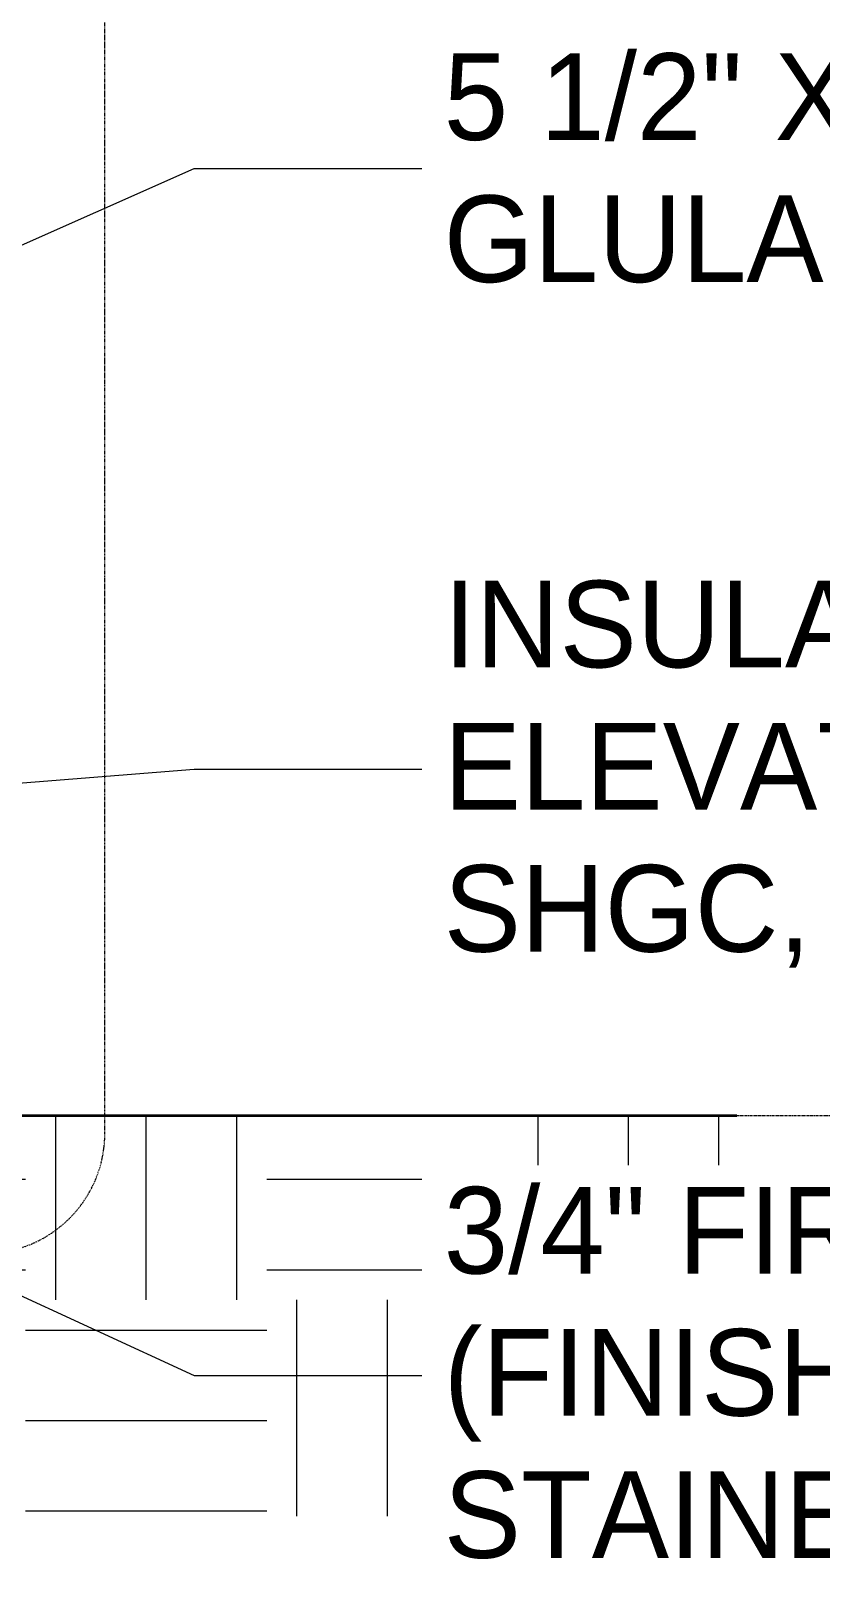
# Model space of a CAD drawing. Header units: inches. Extents: x -23445 to -52, y -314 to 853.
# Drawn here: x -10719 to -10561.8, y -93.2 to 215.9 of the extents above; entities that cross this region are included whole.
import ezdxf

# ---------------------------------------------------------------- set-up
doc = ezdxf.new("R2010")
doc.units = ezdxf.units.IN
doc.header["$MEASUREMENT"] = 0
doc.linetypes.add('Dash Dot 3_16_', pattern=[0.3125, 0.1875, -0.0625, 0, -0.0625])
doc.linetypes.add('Grid Line 1_2_', pattern=[0.875, 0.5, -0.125, 0.125, -0.125])
for name, color, linetype, lineweight in [('A-ANNO-IDEN', 131, 'Continuous', 9), ('A-ANNO-SYMB', 150, 'Continuous', 9), ('A-FLOR-LEVL', 51, 'Continuous', 9), ('C-TOPO', 7, 'Continuous', 9)]:
    doc.layers.add(name, color=color, linetype=linetype, lineweight=lineweight)
doc.styles.add('Century Gothic', font='GOTHIC.TTF', dxfattribs={"height": 17.245342})
pattern_1 = [(0, (22063.86, 65.275), (48, 48), [48, -48]), (0, (22063.86, 83.275), (48, 48), [48, -48]), (0, (22063.86, 101.275), (48, 48), [48, -48]), (90, (22069.86, 107.275), (-48, 48), [48, -48]), (90, (22087.86, 107.275), (-48, 48), [48, -48]), (90, (22105.86, 107.275), (-48, 48), [48, -48])]

msp = doc.modelspace()

# ---------------------------------------------------------------- hatches: boundary and pattern name
at = {"layer": 'C-TOPO'}
h = msp.add_hatch(dxfattribs=at)
h.set_pattern_fill('FP_36', color=256, style=0, pattern_type=2)
h.set_pattern_definition(pattern_1)
h.paths.add_polyline_path([(-10663.17592, -79.73125), (-10660.44135, -79.73125), (-10660.44135, 0), (-10811.70602, 0), (-10811.70602, -36), (-10797.70602, -36), (-10797.70602, -54), (-10813.70602, -54), (-10813.70602, -79.73125), (-10668.59031, -79.73125)], flags=0)
h = msp.add_hatch(dxfattribs=at)
h.set_pattern_fill('FP_36', color=256, style=0, pattern_type=2)
h.set_pattern_definition(pattern_1)
h.paths.add_polyline_path([(-10578.56675, -79.73125), (-10578.56675, 0), (-10660.44135, 0), (-10660.44135, -79.73125)], flags=0)

# ---------------------------------------------------------------- linework, layer by layer
at = {"layer": 'A-ANNO-IDEN', "color": 153}
for p, q in [((-10777.12754, 148.32614), (-10686.57512, 188.46942)), ((-10686.57512, 188.46942), (-10636.88744, 188.46942)), ((-10947.21434, 68.17251), (-10686.57512, -51.72602)), ((-10851.23821, 55.95858), (-10686.57512, 68.92058)), ((-10686.57512, 68.92058), (-10636.88744, 68.92058)), ((-10686.57512, -51.72602), (-10636.88744, -51.72602))]:
    msp.add_line(p, q, dxfattribs=at)
at = {"layer": 'A-ANNO-SYMB', "linetype": 'Dash Dot 3_16_'}
msp.add_line((-10704.32768, -3.4647), (-10704.32768, 232.6192), dxfattribs=at)
msp.add_arc((-10728.32768, -3.4647), 24, 270, 360, dxfattribs=at)
at = {"layer": 'A-FLOR-LEVL', "linetype": 'Grid Line 1_2_'}
msp.add_line((-13250.908, 0), (-9946.97978, 0), dxfattribs=at)
at = {"layer": 'C-TOPO', "lineweight": 35}
for p, q in [((-10728.63342, 0), (-10715.17114, 0)), ((-10715.17114, 0), (-10668.59031, 0)), ((-10668.59031, 0), (-10660.44135, 0)), ((-10660.44135, 0), (-10578.56675, 0))]:
    msp.add_line(p, q, dxfattribs=at)
at = {"layer": 'C-TOPO'}
for p, q in [((-10715.17143, 0), (-10728.63334, 0)), ((-10715.17143, 0), (-10668.59086, 0)), ((-10668.59086, 0), (-10660.44193, 0)), ((-10578.56675, 0), (-10660.44193, 0))]:
    msp.add_line(p, q, dxfattribs=at)

# ---------------------------------------------------------------- next in the draw order: texts
at = {"layer": 'A-ANNO-IDEN', "char_height": 17.2453416, "attachment_point": 1, "line_spacing_factor": 0.984117, "style": 'Century Gothic', "bg_fill": 3, "box_fill_scale": 1.25, "bg_fill_color": 0, "bg_fill_transparency": 0}
for s, insert, width in [('5 1/2" X 7 1/2" EXTERIOR GRADE\\PGLULAM BEAMS', (-10636.88744, 211.42905), 425.088), ('INSULATED LOW-E GLAZING (SEE\\PELEVATIONS FOR U-FACTOR,\\PSHGC, & LT)', (-10636.88744, 106.45164), 433.944), ('3/4" FIRE RETARDANT PLYWOOD\\P(FINISH: GRADE B - PREFINISHED\\PSTAINED/SEALED )', (-10636.88744, -14.19496), 430.272)]:
    msp.add_mtext(s, dxfattribs=dict(at, insert=insert, width=width))

doc.saveas('drawing.dxf')
